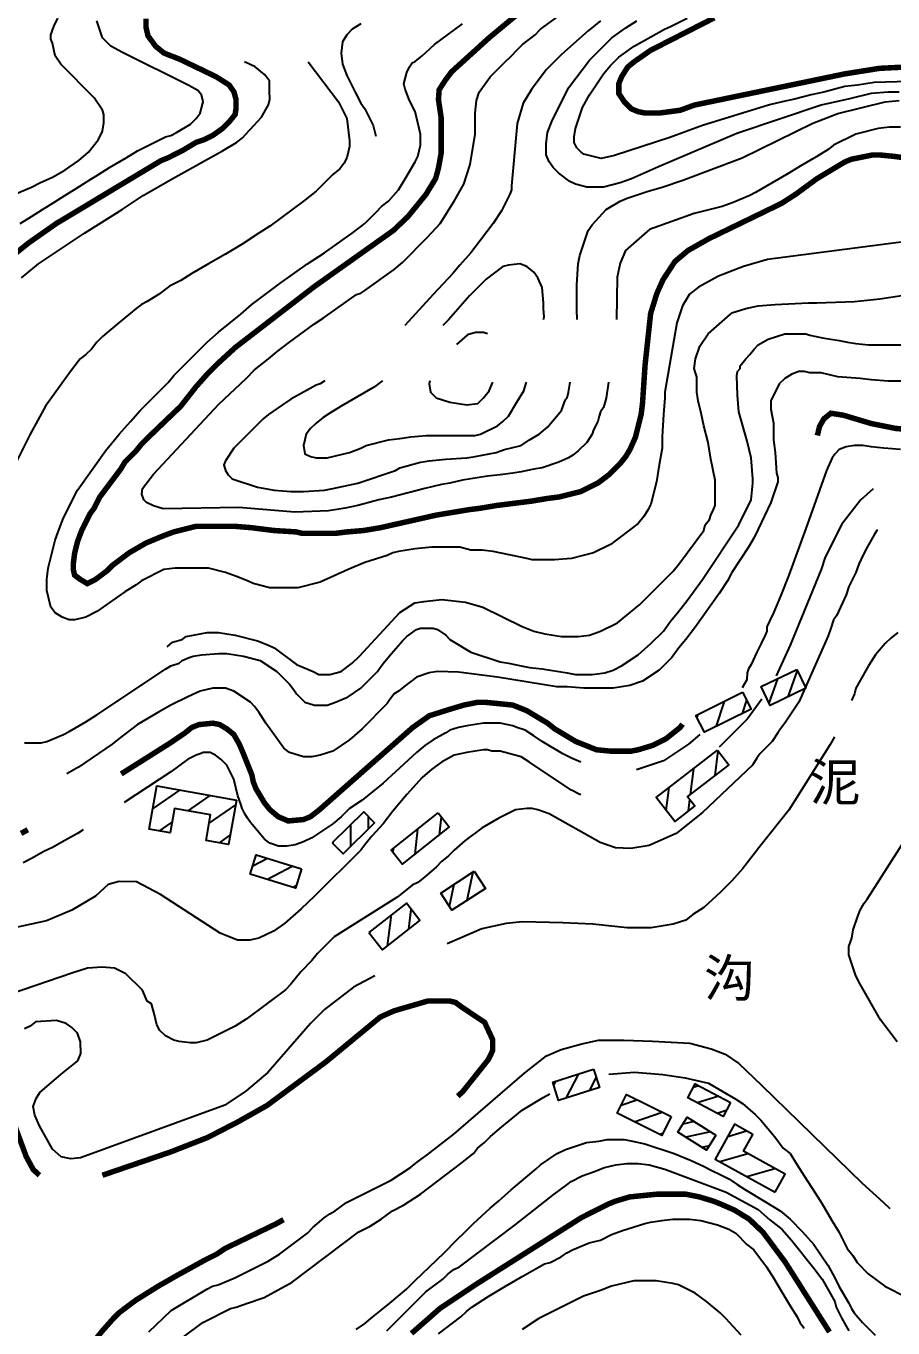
# Model space of a CAD drawing. Extents: x 35515948 to 35520624, y 3302916 to 3308279.
# Drawn here: x 35518622 to 35519017, y 3306207 to 3306799 of the extents above; entities that cross this region are included whole.
import ezdxf

# ---------------------------------------------------------------- set-up
doc = ezdxf.new("R2010")
doc.units = 0
doc.header["$LTSCALE"] = 10000
doc.header["$MEASUREMENT"] = 0
for name, color, linetype in [('2113', 7, 'CONTINUOUS'), ('8111', 34, 'CONTINUOUS'), ('8112', 34, 'CONTINUOUS')]:
    doc.layers.add(name, color=color, linetype=linetype)
doc.styles.add('仿宋体', font='')
doc.styles.get('仿宋体').set_extended_font_data('文鼎CS仿宋体')

msp = doc.modelspace()

# ---------------------------------------------------------------- linework, layer by layer
at = {"layer": '2113', "linetype": 'Continuous', "ltscale": 0.005}
for p, q in [((35518964.54, 3306502.02), (35518960.63, 3306490.97)), ((35518973.53, 3306505.8), (35518969.28, 3306493.8)), ((35518940.25, 3306491.73), (35518936.4, 3306480.22)), ((35518950.45, 3306492.32), (35518948.41, 3306486.22)), ((35518928.23, 3306485.74), (35518927.82, 3306484.51)), ((35518936.09, 3306458.06), (35518937.51, 3306469.23)), ((35518924.91, 3306449.4), (35518926.41, 3306461.21)), ((35518680.21, 3306442.92), (35518692.44, 3306451.41)), ((35518696.35, 3306441.95), (35518706.36, 3306448.9)), ((35518913.9, 3306442.05), (35518915.23, 3306452.55)), ((35518705.82, 3306436.35), (35518717.9, 3306444.73)), ((35518923.97, 3306441.98), (35518924.62, 3306447.11)), ((35518683.11, 3306432.77), (35518688.97, 3306436.83)), ((35518778.25, 3306439.4), (35518778.22, 3306433.56)), ((35518811.45, 3306439.28), (35518810.49, 3306431.01)), ((35518710.49, 3306427.42), (35518715.39, 3306430.82)), ((35518770.19, 3306435.61), (35518770.13, 3306425.57)), ((35518800.72, 3306433.56), (35518799.41, 3306422.23)), ((35518762.1, 3306427.62), (35518762.1, 3306427.15)), ((35518789.64, 3306424.78), (35518789.43, 3306422.99)), ((35518732.33, 3306420.34), (35518725.7, 3306416.81)), ((35518743.97, 3306416.79), (35518732.46, 3306410.66)), ((35518825.88, 3306414.09), (35518823.15, 3306401.15)), ((35518745.45, 3306407.83), (35518744.1, 3306407.11)), ((35518817.25, 3306408.47), (35518815.15, 3306398.51)), ((35518787.06, 3306380.58), (35518788.79, 3306394.59)), ((35518796.73, 3306388.12), (35518797.83, 3306397.07)), ((35518778.99, 3306385.97), (35518779.12, 3306387.04)), ((35518863.47, 3306318.99), (35518862.64, 3306317.4)), ((35518873.98, 3306322.3), (35518868.22, 3306311.26)), ((35518881.99, 3306320.81), (35518878.73, 3306314.57)), ((35518928.64, 3306316.92), (35518926.19, 3306316.15)), ((35518937.75, 3306312.16), (35518928, 3306309.11)), ((35518893.35, 3306308.14), (35518900.52, 3306310.58)), ((35518899.26, 3306300.54), (35518912.07, 3306304.89)), ((35518926.61, 3306300.65), (35518921.42, 3306299.47)), ((35518941.18, 3306305.62), (35518937.11, 3306304.34)), ((35518910.8, 3306294.85), (35518912.43, 3306295.4)), ((35518933.97, 3306296.02), (35518922.84, 3306293.49)), ((35518941.92, 3306293.9), (35518950.46, 3306296.35)), ((35518933.36, 3306289.57), (35518930.2, 3306288.85)), ((35518938.24, 3306282.43), (35518950.99, 3306286.1)), ((35518950.61, 3306275.58), (35518963.36, 3306279.25)), ((35518962.98, 3306268.74), (35518963.69, 3306268.94))]:
    msp.add_line(p, q, dxfattribs=at)
for points in [[(35518973.33, 3306506.21), (35518977.4, 3306497.68), (35518961.14, 3306489.92), (35518957.06, 3306498.45)], [(35518948.65, 3306495.92), (35518952.48, 3306488.25), (35518931.25, 3306477.65), (35518927.42, 3306485.33)], [(35518937.23, 3306469.59), (35518942.38, 3306462.94), (35518923.62, 3306448.4), (35518926.86, 3306444.22), (35518917.72, 3306437.13), (35518909.32, 3306447.96)], [(35518718.27, 3306446.74), (35518714.64, 3306426.67), (35518704.4, 3306428.52), (35518706.5, 3306440.12), (35518690.1, 3306443.08), (35518688.08, 3306431.87), (35518678.52, 3306433.6), (35518682.08, 3306453.28)], [(35518761.87, 3306427.38), (35518766.85, 3306422.34), (35518781.15, 3306436.46), (35518776.17, 3306441.51)], [(35518810.09, 3306440.99), (35518815.1, 3306434.67), (35518793.65, 3306417.66), (35518788.64, 3306423.98)], [(35518747.83, 3306415.61), (35518745.14, 3306406.8), (35518724.56, 3306413.07), (35518727.25, 3306421.89)], [(35518826.48, 3306414.48), (35518831.59, 3306406.64), (35518816.33, 3306396.7), (35518811.22, 3306404.54)], [(35518778.52, 3306386.58), (35518784.67, 3306378.7), (35518801.76, 3306392.05), (35518795.61, 3306399.92)], [(35518880.84, 3306324.46), (35518883.48, 3306316.06), (35518864.9, 3306310.21), (35518862.26, 3306318.61)], [(35518943.13, 3306309.34), (35518939.78, 3306302.94), (35518923.68, 3306311.37), (35518927.03, 3306317.77)], [(35518916.12, 3306302.88), (35518911.9, 3306294.31), (35518891.49, 3306304.37), (35518895.72, 3306312.95)], [(35518936.44, 3306294.46), (35518932.14, 3306287.63), (35518919.13, 3306295.82), (35518923.42, 3306302.65)], [(35518963.44, 3306268.49), (35518967.98, 3306276.7), (35518949.07, 3306287.16), (35518953.29, 3306294.78), (35518944.96, 3306299.39), (35518936.2, 3306283.56)]]:
    msp.add_lwpolyline(points, close=True, dxfattribs=at)
at = {"layer": '8111', "linetype": 'Continuous', "ltscale": 0.005}
for points, elevation in [([(35518617.32, 3306722.46), (35518624.94, 3306725.64), (35518628.75, 3306727.54), (35518634.46, 3306730.08), (35518640.18, 3306733.26), (35518646.53, 3306737.7), (35518650.97, 3306741.51), (35518655.42, 3306747.23), (35518657.32, 3306751.04), (35518657.96, 3306754.85), (35518657.96, 3306758.66), (35518657.32, 3306760.56), (35518653.51, 3306766.28), (35518638.27, 3306781.52), (35518635.73, 3306785.33), (35518634.46, 3306791.04), (35518633.83, 3306792.95), (35518633.83, 3306794.85), (35518635.1, 3306798.67), (35518637, 3306802.48)], 415), ([(35518619.86, 3306709.13), (35518624.94, 3306712.3), (35518630.02, 3306715.48), (35518635.1, 3306718.65), (35518640.18, 3306721.83), (35518645.26, 3306725), (35518650.34, 3306728.18), (35518655.42, 3306731.35), (35518660.5, 3306734.53), (35518668.12, 3306738.97), (35518673.2, 3306742.15), (35518685.9, 3306748.5), (35518688.44, 3306749.13), (35518690.98, 3306750.4), (35518697.33, 3306754.21), (35518699.87, 3306756.75), (35518701.77, 3306759.29), (35518703.04, 3306764.38), (35518702.41, 3306767.55), (35518700.73, 3306769.55), (35518696.63, 3306771.76), (35518666.37, 3306786.88), (35518661.13, 3306789.77), (35518657.32, 3306793.58), (35518654.78, 3306801.21)], 420), ([(35518774.8, 3306799.94), (35518770.99, 3306797.4), (35518768.45, 3306794.85), (35518766.54, 3306791.68), (35518765.91, 3306786.6), (35518766.54, 3306781.52), (35518768.45, 3306776.44), (35518772.26, 3306768.82), (35518774.8, 3306763.74), (35518776.7, 3306761.2), (35518780.51, 3306753.58), (35518781.73, 3306748.73)], 440), ([(35518750.97, 3306782.6), (35518764.64, 3306764.38), (35518768.45, 3306756.75), (35518769.72, 3306746.59), (35518769.72, 3306744.05), (35518768.45, 3306738.97), (35518767.18, 3306736.43), (35518765.27, 3306733.89), (35518762.1, 3306731.35), (35518754.48, 3306723.73), (35518748.76, 3306719.29), (35518733.52, 3306707.86), (35518728.44, 3306704.68), (35518720.82, 3306699.6), (35518713.2, 3306695.16), (35518705.58, 3306690.71), (35518697.96, 3306686.27), (35518692.88, 3306683.09), (35518687.8, 3306680.55), (35518682.72, 3306676.74), (35518677.64, 3306673.57), (35518675.1, 3306672.3), (35518672.56, 3306670.39), (35518664.94, 3306664.04), (35518657.32, 3306657.69), (35518654.78, 3306655.15), (35518652.24, 3306651.98), (35518649.7, 3306649.44), (35518647.16, 3306647.53), (35518644.62, 3306644.36), (35518642.72, 3306641.82), (35518631.29, 3306625.94), (35518624.3, 3306613.24), (35518617.95, 3306600.54)], 435), ([(35518620.49, 3306684.36), (35518628.11, 3306690.71), (35518649.07, 3306704.68), (35518666.21, 3306715.48), (35518675.74, 3306721.83), (35518689.07, 3306729.45), (35518711.93, 3306742.15), (35518718.28, 3306745.96), (35518720.82, 3306747.86), (35518729.71, 3306757.39), (35518732.89, 3306763.1), (35518733.52, 3306765.65), (35518733.3, 3306769.48), (35518733.3, 3306773.91), (35518731.04, 3306776.86), (35518726.7, 3306780.33), (35518721.96, 3306782.6)], 430), ([(35518686.78, 3306516.55), (35518689.21, 3306518.72), (35518693.52, 3306519.9), (35518695.42, 3306521.17), (35518704.95, 3306523.07), (35518710.03, 3306523.07), (35518717.65, 3306521.8), (35518727.81, 3306519.26), (35518732.89, 3306517.36), (35518735.43, 3306516.09), (35518745.59, 3306508.47), (35518753.21, 3306505.29), (35518755.75, 3306504.02), (35518760.83, 3306504.02), (35518765.91, 3306505.29), (35518770.99, 3306509.1), (35518774.28, 3306512.25), (35518792.56, 3306532.09), (35518799.5, 3306536.5), (35518803.6, 3306537.13), (35518811.79, 3306538.07), (35518822.51, 3306536.81), (35518830.39, 3306534.61), (35518848.36, 3306525.79), (35518853.54, 3306523.71), (35518858.62, 3306522.44), (35518866.24, 3306521.17), (35518873.86, 3306521.17), (35518878.94, 3306521.8), (35518884.02, 3306523.71), (35518891.64, 3306527.52), (35518901.8, 3306535.77), (35518917.04, 3306551.01), (35518919.58, 3306554.19), (35518931.01, 3306569.43), (35518931.65, 3306571.97), (35518933.55, 3306574.51), (35518934.19, 3306576.41), (35518935.45, 3306578.95), (35518936.09, 3306580.86), (35518936.09, 3306588.48), (35518936.09, 3306592.29), (35518934.19, 3306601.81), (35518933.55, 3306605.62), (35518932.91, 3306609.43), (35518931.01, 3306617.05), (35518929.74, 3306622.77), (35518928.47, 3306628.48), (35518927.84, 3306632.29), (35518927.84, 3306634.2), (35518927.84, 3306639.28), (35518927.2, 3306641.18), (35518926.56, 3306643.09), (35518927.2, 3306647.53), (35518929.1, 3306653.25), (35518932.91, 3306658.96), (35518943.08, 3306667.85), (35518943.71, 3306668.49), (35518950.06, 3306670.39), (35518955.77, 3306671.66), (35518963.4, 3306672.3), (35518978.63, 3306672.93), (35518982.45, 3306672.93), (35518999.59, 3306673.57), (35519005.3, 3306674.2), (35519011.02, 3306674.84), (35519021.13, 3306676.32)], 440), ([(35518621.76, 3306472.91), (35518629.38, 3306472.91), (35518631.92, 3306473.54), (35518639.54, 3306476.72), (35518642.08, 3306477.99), (35518649.7, 3306482.43), (35518654.78, 3306485.61), (35518685.99, 3306506.31), (35518688.44, 3306507.83), (35518692.25, 3306509.1), (35518693.52, 3306510.37), (35518696.69, 3306511.64), (35518698.6, 3306512.28), (35518702.41, 3306512.91), (35518710.03, 3306513.55), (35518713.84, 3306513.55), (35518717.65, 3306512.91), (35518721.46, 3306512.28), (35518729.08, 3306510.37), (35518736.7, 3306505.29), (35518742.41, 3306499.58), (35518744.32, 3306497.04), (35518745.59, 3306495.13), (35518749.4, 3306491.32), (35518753.84, 3306490.05), (35518759.56, 3306490.05), (35518763.37, 3306491.32), (35518769.08, 3306493.86), (35518774.8, 3306497.67), (35518782.42, 3306505.29), (35518783.69, 3306507.2), (35518785.59, 3306509.74), (35518788.77, 3306513.55), (35518793.85, 3306519.26), (35518795.76, 3306521.17), (35518800.2, 3306524.34), (35518802.1, 3306524.98), (35518807.82, 3306524.98), (35518809.73, 3306524.34), (35518813.53, 3306521.8), (35518815.44, 3306519.9), (35518824.97, 3306514.18), (35518838.3, 3306509.74), (35518842.11, 3306509.1), (35518847.83, 3306507.83), (35518851.63, 3306507.2), (35518857.35, 3306506.56), (35518861.16, 3306505.93), (35518864.97, 3306505.29), (35518868.78, 3306504.66), (35518872.59, 3306504.02), (35518874.49, 3306504.02), (35518878.3, 3306504.02), (35518880.21, 3306504.02), (35518885.92, 3306504.66), (35518889.73, 3306505.93), (35518893.55, 3306507.83), (35518901.16, 3306512.91), (35518906.88, 3306517.99), (35518912.59, 3306523.71), (35518915.77, 3306528.15), (35518918.95, 3306531.96), (35518923.39, 3306537.68), (35518930.38, 3306547.2), (35518946.88, 3306571.97), (35518948.79, 3306575.78), (35518950.7, 3306579.59), (35518952.6, 3306583.4), (35518953.23, 3306591.02), (35518953.23, 3306592.92), (35518952.6, 3306602.45), (35518950.7, 3306610.07), (35518946.88, 3306623.4), (35518946.25, 3306631.02), (35518945.96, 3306639.8), (35518946.25, 3306641.82), (35518947.52, 3306643.09), (35518947.52, 3306644.36), (35518950.06, 3306647.53), (35518951.97, 3306649.44), (35518953.87, 3306651.98), (35518955.77, 3306653.88), (35518960.22, 3306656.42), (35518967.84, 3306658.96), (35518977.37, 3306658.96), (35518979.27, 3306658.33), (35518984.98, 3306657.06), (35518988.8, 3306656.42), (35518992.6, 3306655.79), (35518996.41, 3306655.15), (35519000.23, 3306654.52), (35519005.94, 3306653.88), (35519028.8, 3306653.88)], 435), ([(35519040.23, 3306637.37), (35519014.83, 3306637.37), (35519007.21, 3306638.01), (35519002.13, 3306638.64), (35518991.97, 3306639.28), (35518984.35, 3306641.18), (35518979.27, 3306641.18), (35518976.73, 3306641.82), (35518974.19, 3306641.82), (35518971.02, 3306640.55), (35518967.84, 3306638.64), (35518965.3, 3306636.1), (35518961.49, 3306628.48), (35518961.49, 3306624.67), (35518962.76, 3306618.32), (35518962.76, 3306610.7), (35518963.4, 3306604.99), (35518964.03, 3306595.46), (35518964.66, 3306593.56), (35518964.66, 3306591.65), (35518961.49, 3306582.13), (35518955.77, 3306570.06), (35518953.87, 3306566.25), (35518951.33, 3306561.81), (35518943.71, 3306550.38), (35518941.8, 3306546.57), (35518937.99, 3306540.85), (35518927.2, 3306525.61), (35518922.76, 3306519.9), (35518919.58, 3306516.09), (35518916.41, 3306511.64), (35518910.69, 3306505.93), (35518903.07, 3306500.85), (35518897.35, 3306498.94), (35518889.73, 3306497.67), (35518876.4, 3306497.67), (35518868.78, 3306498.31), (35518864.12, 3306498.39), (35518837.01, 3306502.8), (35518819.36, 3306505), (35518809.73, 3306505.29), (35518805.91, 3306504.66), (35518800.2, 3306502.75), (35518794.48, 3306498.31), (35518791.94, 3306496.4), (35518790.04, 3306495.13), (35518788.13, 3306492.59), (35518786.86, 3306490.69), (35518775.43, 3306479.26), (35518769.72, 3306474.18), (35518762.1, 3306469.1), (35518756.38, 3306467.19), (35518752.57, 3306466.56), (35518748.76, 3306466.56), (35518742.41, 3306468.46), (35518739.87, 3306470.37), (35518731.62, 3306481.8), (35518728.44, 3306486.88), (35518726.54, 3306489.42), (35518724.63, 3306491.32), (35518717.01, 3306496.4), (35518713.2, 3306497.67), (35518707.49, 3306497.67), (35518701.77, 3306496.4), (35518696.06, 3306493.86), (35518688.44, 3306490.05), (35518682.72, 3306486.88), (35518673.2, 3306481.16), (35518670.66, 3306479.26), (35518664.94, 3306474.81), (35518661.69, 3306472.28), (35518646.33, 3306461.78), (35518641.05, 3306458.73)], 430), ([(35519020.55, 3306606.26), (35519012.92, 3306606.89), (35519007.21, 3306607.53), (35519003.4, 3306608.16), (35518999.59, 3306608.16), (35518995.78, 3306607.53), (35518992.6, 3306606.26), (35518990.7, 3306604.35), (35518989.43, 3306602.45), (35518986.89, 3306596.73), (35518978, 3306571.97), (35518969.74, 3306549.11), (35518965.94, 3306539.58), (35518962.76, 3306531.96), (35518960.85, 3306528.15), (35518959.59, 3306525.61), (35518959.59, 3306523.71), (35518958.95, 3306521.8), (35518957.05, 3306517.99), (35518955.14, 3306514.18), (35518952.6, 3306508.47), (35518951.33, 3306506.56), (35518950.7, 3306504.66), (35518950.56, 3306501.53), (35518948.39, 3306497.89)], 420), ([(35519008.08, 3306588.39), (35519002.29, 3306583.3), (35518993.79, 3306572.27), (35518986.26, 3306557.36), (35518984.35, 3306551.65), (35518970.35, 3306517.33), (35518963.89, 3306503.31)], 415), ([(35519010.02, 3306569.7), (35519009.75, 3306569.43), (35519008.48, 3306567.52), (35519005.3, 3306561.81), (35519003.4, 3306558), (35519001.49, 3306554.19), (35519000.23, 3306550.38), (35518998.95, 3306547.84), (35518997.05, 3306544.03), (35518995.78, 3306540.22), (35518993.24, 3306534.5), (35518991.34, 3306530.69), (35518990.06, 3306528.79), (35518988.8, 3306524.98), (35518987.54, 3306521.5), (35518974.19, 3306491.32), (35518967.84, 3306481.8), (35518965.94, 3306479.26), (35518964.66, 3306477.35), (35518962.12, 3306473.54), (35518956.41, 3306467.83), (35518955.14, 3306465.92), (35518953.08, 3306462.73), (35518930.42, 3306441.12), (35518918.45, 3306431.66), (35518906.03, 3306426.19), (35518897.79, 3306424.8), (35518890.84, 3306425.06), (35518883.73, 3306427.58), (35518860.52, 3306440.52), (35518855.45, 3306442.43), (35518852.91, 3306443.06), (35518850.37, 3306443.06), (35518845.28, 3306442.43), (35518837.66, 3306438.62), (35518830.05, 3306434.17), (35518822.42, 3306428.46), (35518817.34, 3306424.01), (35518814.8, 3306421.47), (35518811.63, 3306418.93), (35518809.09, 3306416.39), (35518804.01, 3306411.95), (35518800.84, 3306409.41), (35518798.3, 3306408.14), (35518795.76, 3306406.23), (35518791.46, 3306402.75), (35518762.73, 3306384.64), (35518755.11, 3306377.02), (35518752.57, 3306373.85), (35518747.49, 3306368.77), (35518743.05, 3306363.05), (35518740.51, 3306360.51), (35518722.73, 3306347.18), (35518717.65, 3306344), (35518704.95, 3306337.65), (35518699.87, 3306336.38), (35518697.33, 3306336.38), (35518692.25, 3306337.02), (35518689.71, 3306337.65), (35518685.9, 3306339.56), (35518683.36, 3306342.1), (35518682.09, 3306344.64), (35518680.82, 3306349.72), (35518679.55, 3306354.16), (35518677.64, 3306355.43), (35518675.49, 3306360.31), (35518667.85, 3306367.86), (35518662.82, 3306370.38), (35518657.09, 3306370.81), (35518650.41, 3306370.38), (35518643.81, 3306368.29), (35518615.41, 3306358.61)], 410), ([(35518957.38, 3306492.66), (35518950.82, 3306483.83), (35518937.96, 3306470.97)], 415), ([(35518875.03, 3306464.11), (35518870.69, 3306465.92), (35518866.88, 3306467.83), (35518857.35, 3306473.54), (35518853.54, 3306476.08), (35518849.73, 3306478.62), (35518845.92, 3306479.89), (35518844.02, 3306480.53), (35518838.3, 3306481.8), (35518830.68, 3306481.8), (35518826.87, 3306481.16), (35518823.06, 3306480.53), (35518819.25, 3306479.89), (35518815.44, 3306478.62), (35518813.53, 3306477.35), (35518807.82, 3306474.18), (35518804.01, 3306471.64), (35518800.2, 3306468.46), (35518792.58, 3306461.48), (35518784.96, 3306454.49), (35518781.15, 3306451.32), (35518775.43, 3306446.87), (35518769.72, 3306443.06), (35518765.91, 3306439.25), (35518762.1, 3306436.08), (35518752.57, 3306429.73), (35518748.76, 3306427.82), (35518744.95, 3306426.55), (35518741.14, 3306425.92), (35518737.33, 3306425.92), (35518733.52, 3306427.19), (35518730.98, 3306429.09), (35518727.81, 3306432.9), (35518724.63, 3306436.71), (35518723.36, 3306438.62), (35518722.09, 3306440.52), (35518720.82, 3306443.06), (35518720.19, 3306444.97), (35518718.92, 3306448.78), (35518717.01, 3306456.4), (35518713.84, 3306462.75), (35518711.3, 3306465.29), (35518708.76, 3306467.19), (35518706.22, 3306468.46), (35518703.04, 3306468.46), (35518701.77, 3306467.83), (35518699.87, 3306467.19), (35518695.98, 3306465.34), (35518688.42, 3306459.61), (35518667.14, 3306445.66)], 420), ([(35518990.4, 3306475.55), (35518988.49, 3306472.11), (35518969.66, 3306442.25), (35518957.05, 3306426.55), (35518948.79, 3306415.76), (35518943.71, 3306410.04), (35518938.63, 3306404.96), (35518931.01, 3306397.98), (35518925.93, 3306394.8), (35518922.76, 3306392.26), (35518917.04, 3306390.36), (35518906.99, 3306388.78), (35518896.14, 3306388.78), (35518880.51, 3306390.34), (35518866.8, 3306391.04), (35518848.4, 3306391.47), (35518841.02, 3306390.77), (35518829.99, 3306388.26), (35518814.16, 3306381.42)], 405), ([(35518929.22, 3306476.65), (35518924.02, 3306472.27), (35518912.59, 3306464.65), (35518900.32, 3306460.56)], 420), ([(35518875.03, 3306449.24), (35518874.49, 3306449.41), (35518870.69, 3306451.32), (35518855.45, 3306461.48), (35518851.63, 3306464.02), (35518847.83, 3306466.56), (35518838.3, 3306469.1), (35518834.49, 3306469.1), (35518832.59, 3306469.73), (35518830.68, 3306469.73), (35518826.87, 3306469.1), (35518823.06, 3306468.46), (35518817.34, 3306467.19), (35518811.63, 3306464.02), (35518807.19, 3306460.84), (35518802.74, 3306457.03), (35518795.76, 3306449.41), (35518792.58, 3306445.6), (35518789.4, 3306441.79), (35518784.96, 3306436.08), (35518779.88, 3306430.36), (35518776.7, 3306426.55), (35518774.8, 3306424.01), (35518753.84, 3306403.06), (35518747.74, 3306397.33), (35518740.18, 3306390.71), (35518735.13, 3306387.25), (35518728.51, 3306384.1), (35518724.42, 3306383.15), (35518718.74, 3306383.15), (35518710.86, 3306386.3), (35518683.75, 3306403.94), (35518672.71, 3306409.61), (35518664.9, 3306409.87), (35518659.87, 3306408.48), (35518654.14, 3306403.19), (35518643.29, 3306396.76), (35518631.83, 3306391.99), (35518591.9, 3306383.22)], 415), ([(35518648.48, 3306433.36), (35518645.89, 3306431.63), (35518640.18, 3306428.46), (35518634.46, 3306425.28), (35518630.65, 3306423.38), (35518624.94, 3306420.2), (35518621.13, 3306418.3)], 420), ([(35518781.3, 3306366.9), (35518771.58, 3306361.78), (35518758.29, 3306351.62), (35518751.94, 3306345.27), (35518732.57, 3306322.92), (35518722.63, 3306314.55), (35518712.95, 3306308.1), (35518647.2, 3306284.12), (35518642.84, 3306283.68), (35518638.48, 3306284.55), (35518634.55, 3306288.04), (35518628.54, 3306298.68), (35518626.45, 3306303.47), (35518625.75, 3306307.4), (35518627.14, 3306311.15), (35518628.8, 3306313.85), (35518638.48, 3306322.22), (35518646.06, 3306328.24), (35518647.46, 3306331.64), (35518647.2, 3306336.89), (35518645.89, 3306340.83), (35518643.35, 3306343.37), (35518640.81, 3306345.27), (35518636.37, 3306346.54), (35518626.84, 3306345.91), (35518624.3, 3306344), (35518621.76, 3306342.73)], 405), ([(35518678.33, 3306205.02), (35518688.53, 3306214.7), (35518704.81, 3306224.44), (35518707.35, 3306225.71), (35518709.89, 3306226.35), (35518717.51, 3306229.52), (35518732.75, 3306237.14), (35518737.83, 3306240.32), (35518750.53, 3306249.84), (35518753.07, 3306252.38), (35518758.15, 3306256.83), (35518760.69, 3306258.73), (35518763.23, 3306260), (35518768.31, 3306263.81), (35518788.63, 3306273.97), (35518797.52, 3306279.69), (35518800.67, 3306282.28), (35518805.12, 3306285.42), (35518817.15, 3306294.93), (35518849.33, 3306322.66), (35518859.44, 3306330.51), (35518865.98, 3306333.47), (35518875.4, 3306336), (35518882.99, 3306337.66), (35518894.59, 3306337.66), (35518907.66, 3306337.22), (35518924.58, 3306336.26), (35518934.26, 3306333.73), (35518940.71, 3306331.2), (35518946.91, 3306327.02), (35518957.21, 3306317.19), (35519003.04, 3306272.63), (35519012.58, 3306264.02), (35519015.59, 3306261.01)], 405), ([(35518887.68, 3306322.15), (35518899.38, 3306323.09), (35518912.29, 3306321.96), (35518922.49, 3306320.56), (35518933.04, 3306318.04), (35518945.48, 3306310.8), (35518948.65, 3306308.9), (35518954.37, 3306303.82), (35518956.91, 3306301.28), (35518963.26, 3306293.66), (35518967.07, 3306288.58), (35518970.24, 3306286.04), (35518973.42, 3306280.96), (35518976.59, 3306275.88), (35518981.67, 3306268.26), (35518984.85, 3306263.18), (35518989.29, 3306255.56), (35518992.47, 3306250.48), (35518996.28, 3306242.86), (35518998.82, 3306239.68), (35519000.72, 3306236.51), (35519005.8, 3306231.43), (35519013.42, 3306225.71), (35519023.58, 3306220.63)], 410), ([(35518692.75, 3306201.58), (35518702.91, 3306209.2), (35518715.61, 3306215.55), (35518718.15, 3306216.19), (35518723.23, 3306218.09), (35518730.85, 3306220.63), (35518743.55, 3306227.62), (35518774.03, 3306250.48), (35518779.11, 3306253.02), (35518784.19, 3306256.19), (35518789.27, 3306260), (35518794.35, 3306262.54), (35518801.97, 3306267.62), (35518817.21, 3306279.05), (35518820.38, 3306281.59), (35518826.1, 3306286.04), (35518828, 3306288.58), (35518831.18, 3306291.12), (35518833.72, 3306293.66), (35518838.08, 3306297.46), (35518848.28, 3306305.74), (35518857.87, 3306311.58), (35518860.88, 3306313.17)], 410), ([(35518772.76, 3306206.03), (35518776.57, 3306208.57), (35518780.38, 3306211.74), (35518784.19, 3306214.92), (35518788, 3306218.09), (35518791.81, 3306221.27), (35518795.62, 3306224.44), (35518799.43, 3306228.25), (35518812.76, 3306240.95), (35518818.48, 3306246.67), (35518822.29, 3306250.48), (35518826.1, 3306254.29), (35518833.72, 3306261.27), (35518837.53, 3306264.45), (35518843.24, 3306269.53), (35518847.05, 3306272.7), (35518850.86, 3306275.88), (35518854.67, 3306279.05), (35518856.58, 3306280.96), (35518864.2, 3306286.04), (35518868.01, 3306287.94), (35518877.53, 3306291.12), (35518883.25, 3306291.75), (35518887.06, 3306292.39), (35518894.68, 3306292.39), (35518898.49, 3306291.75), (35518904.2, 3306290.48), (35518917.54, 3306286.04), (35518925.16, 3306282.86), (35518930.87, 3306280.32), (35518934.68, 3306278.42), (35518938.49, 3306276.51), (35518942.3, 3306274.61), (35518946.11, 3306272.07), (35518949.92, 3306269.53), (35518959.45, 3306263.81), (35518965.8, 3306260), (35518970.24, 3306256.19), (35518975.96, 3306250.48), (35518981.04, 3306244.76), (35518987.39, 3306235.24), (35518990.56, 3306229.52), (35518992.47, 3306225.71), (35518996.91, 3306218.09), (35518998.18, 3306215.55), (35518999.45, 3306213.65), (35519003.26, 3306209.2), (35519008.98, 3306203.49)], 415), ([(35518810.22, 3306204.12), (35518820.38, 3306211.74), (35518822.92, 3306214.28), (35518825.46, 3306216.19), (35518833.08, 3306221.27), (35518840.7, 3306225.71), (35518848.32, 3306230.16), (35518858.48, 3306235.87), (35518861.02, 3306236.51), (35518866.1, 3306239.05), (35518868.64, 3306240.95), (35518871.18, 3306242.22), (35518878.8, 3306245.4), (35518883.88, 3306246.67), (35518888.96, 3306249.21), (35518894.04, 3306251.11), (35518904.2, 3306254.29), (35518906.74, 3306254.92), (35518911.82, 3306255.56), (35518916.9, 3306256.19), (35518924.52, 3306256.19), (35518929.6, 3306255.56), (35518937.22, 3306253.65), (35518942.3, 3306251.75), (35518945.48, 3306249.84), (35518950.56, 3306244.76), (35518953.73, 3306242.22), (35518959.45, 3306234.6), (35518962.62, 3306229.52), (35518965.8, 3306224.44), (35518970.24, 3306216.82), (35518973.42, 3306211.74), (35518974.69, 3306209.2), (35518976.59, 3306206.66)], 430), ([(35518948.02, 3306203.49), (35518941.03, 3306211.11), (35518938.49, 3306213.65), (35518932.14, 3306218.73), (35518927.06, 3306222.54), (35518919.44, 3306226.35), (35518916.9, 3306226.98), (35518909.28, 3306228.25), (35518899.12, 3306228.25), (35518888.96, 3306225.71), (35518883.88, 3306223.81), (35518876.26, 3306221.27), (35518855.94, 3306211.11), (35518848.32, 3306206.03)], 435)]:
    msp.add_lwpolyline(points, dxfattribs=dict(at, elevation=elevation))
at = {"layer": '8111', "linetype": 'Continuous', "ltscale": 0.005, "flags": 128}
for points, elevation in [([(35519023.09, 3306700.89), (35518960.04, 3306692.7), (35518949.01, 3306689.55), (35518937.66, 3306685.14), (35518928.52, 3306680.1), (35518924.43, 3306676.96), (35518921.22, 3306671.66), (35518918.7, 3306663.85), (35518913.23, 3306632.29), (35518913.23, 3306629.75), (35518912.59, 3306622.13), (35518911.96, 3306611.97), (35518911.96, 3306606.89), (35518910.69, 3306599.27), (35518909.42, 3306591.65), (35518906.88, 3306581.49), (35518905.61, 3306578.95), (35518903.7, 3306575.78), (35518901.16, 3306572.6), (35518888.47, 3306563.08), (35518880.84, 3306559.27), (35518870.69, 3306556.73), (35518863.06, 3306556.09), (35518852.91, 3306556.09), (35518850.37, 3306556.73), (35518835.12, 3306559.9), (35518830.05, 3306560.54), (35518824.97, 3306560.54), (35518819.88, 3306561.81), (35518807.19, 3306561.81), (35518799.56, 3306561.17), (35518791.94, 3306559.9), (35518789.4, 3306559.27), (35518786.86, 3306558), (35518776.7, 3306554.82), (35518769.08, 3306551.65), (35518756.38, 3306545.93), (35518746.22, 3306543.39), (35518733.52, 3306543.39), (35518725.9, 3306545.3), (35518723.36, 3306546.57), (35518718.28, 3306548.47), (35518713.2, 3306550.38), (35518705.58, 3306552.28), (35518690.34, 3306552.28), (35518685.26, 3306551.65), (35518675.1, 3306546.57), (35518672.56, 3306544.66), (35518667.48, 3306541.49), (35518654.78, 3306532.6), (35518649.7, 3306530.06), (35518644.62, 3306528.79), (35518642.08, 3306528.79), (35518638.91, 3306530.06), (35518635.73, 3306531.96), (35518633.83, 3306534.5), (35518631.92, 3306542.12), (35518631.92, 3306547.2), (35518632.56, 3306552.28), (35518635.73, 3306564.98), (35518637.64, 3306570.06), (35518639.54, 3306575.14), (35518645.89, 3306587.84), (35518658.59, 3306605.62), (35518664.94, 3306613.24), (35518670.02, 3306618.96), (35518674.47, 3306624.04), (35518687.17, 3306636.74), (35518689.71, 3306639.91), (35518704.95, 3306655.15), (35518710.03, 3306659.6), (35518720.19, 3306667.85), (35518725.27, 3306672.3), (35518737.97, 3306681.82), (35518750.67, 3306690.71), (35518758.29, 3306695.79), (35518770.99, 3306704.68), (35518776.7, 3306709.13), (35518781.78, 3306714.21), (35518784.32, 3306716.75), (35518787.5, 3306719.29), (35518791.94, 3306724.37), (35518795.12, 3306729.45), (35518799.56, 3306737.07), (35518800.84, 3306739.61), (35518802.1, 3306744.69), (35518802.1, 3306749.77), (35518799.56, 3306759.93), (35518797.02, 3306765.01), (35518795.12, 3306770.09), (35518794.48, 3306772.63), (35518795.76, 3306777.71), (35518797.02, 3306780.25), (35518798.3, 3306782.15), (35518799.56, 3306782.79), (35518802.74, 3306785.33), (35518808.45, 3306790.41), (35518821.16, 3306799.94)], 445), ([(35518887.57, 3306636.92), (35518886.5, 3306629.65), (35518885.29, 3306625.31), (35518884.02, 3306623.4), (35518883.38, 3306621.5), (35518882.75, 3306618.96), (35518880.84, 3306615.15), (35518880.21, 3306613.24), (35518877.67, 3306609.43), (35518873.86, 3306605.62), (35518871.32, 3306603.72), (35518869.41, 3306602.45), (35518864.97, 3306600.54), (35518857.35, 3306598), (35518853.54, 3306597.37), (35518847.83, 3306596.1), (35518844.02, 3306595.46), (35518838.3, 3306594.83), (35518832.59, 3306594.19), (35518824.97, 3306592.92), (35518821.16, 3306592.29), (35518815.44, 3306591.02), (35518811.63, 3306590.38), (35518804.01, 3306588.48), (35518796.39, 3306586.57), (35518788.77, 3306584.67), (35518783.05, 3306583.4), (35518773.53, 3306580.86), (35518767.81, 3306579.59), (35518764, 3306578.95), (35518760.19, 3306578.32), (35518744.85, 3306577.77), (35518719.32, 3306579.97), (35518684.96, 3306579.34), (35518680.54, 3306580.6), (35518677.39, 3306582.18), (35518676.13, 3306583.44), (35518675.18, 3306585.96), (35518675.5, 3306588.48), (35518680.54, 3306595.09), (35518710.17, 3306626.9), (35518722.73, 3306638.64), (35518726.54, 3306642.45), (35518732.89, 3306647.53), (35518736.7, 3306650.71), (35518742.41, 3306655.15), (35518753.84, 3306663.41), (35518757.65, 3306665.95), (35518772.89, 3306676.74), (35518774.8, 3306677.38), (35518776.7, 3306678.65), (35518790.04, 3306688.17), (35518793.85, 3306691.35), (35518805.28, 3306702.78), (35518810.99, 3306709.13), (35518817.34, 3306719.29), (35518821.79, 3306726.91), (35518824.7, 3306735.86), (35518826.9, 3306749.71), (35518826.9, 3306756.64), (35518826.87, 3306759.29), (35518827.51, 3306765.01), (35518828.77, 3306768.82), (35518833.81, 3306775.82), (35518840.15, 3306782.16), (35518843.38, 3306785.33), (35518845.92, 3306787.87), (35518848.46, 3306790.41), (35518854.17, 3306794.85), (35518856.72, 3306797.4), (35518864.34, 3306803.11)], 455), ([(35518884.02, 3306801.21), (35518878.3, 3306796.76), (35518866.24, 3306785.96), (35518859.25, 3306779.03), (35518852.56, 3306770), (35518848.83, 3306763.75), (35518846.05, 3306754.55), (35518843.38, 3306726.27), (35518843.38, 3306724.37), (35518842.74, 3306722.46), (35518838.94, 3306714.84), (35518835.12, 3306709.13), (35518829.41, 3306701.51), (35518824.97, 3306695.79), (35518819.88, 3306690.08), (35518816.71, 3306686.27), (35518807.82, 3306676.74), (35518794.89, 3306662.63)], 460), ([(35519019.91, 3306768.82), (35519014.83, 3306768.82), (35519007.21, 3306768.19), (35518997.34, 3306765.77), (35518984.42, 3306762.94), (35518945.96, 3306750.02), (35518910.34, 3306734.91), (35518897.99, 3306729.45), (35518892.91, 3306727.54), (35518885.29, 3306725.64), (35518877.67, 3306725.64), (35518872.59, 3306726.91), (35518870.05, 3306728.18), (35518864.97, 3306731.99), (35518862.43, 3306734.53), (35518860.52, 3306737.07), (35518859.26, 3306740.24), (35518859.26, 3306745.32), (35518859.89, 3306750.4), (35518861.8, 3306755.48), (35518869.41, 3306770.73), (35518878.94, 3306783.42), (35518889.1, 3306793.58), (35518895.45, 3306798.03), (35518900.53, 3306801.21)], 465), ([(35519024.13, 3306773.65), (35519008.48, 3306773.27), (35519004.67, 3306772.63), (35519000.86, 3306772), (35518995.15, 3306771.36), (35518985.62, 3306768.82), (35518979.91, 3306767.55), (35518972.28, 3306765.65), (35518966.57, 3306764.38), (35518960.85, 3306763.1), (35518930.38, 3306753.58), (35518915.48, 3306748.14), (35518890.26, 3306739.95), (35518884.27, 3306738.69), (35518876.39, 3306740.58), (35518875.13, 3306741.51), (35518873.23, 3306743.42), (35518871.95, 3306745.96), (35518871.95, 3306748.5), (35518872.59, 3306752.31), (35518875.77, 3306761.83), (35518878.94, 3306767.55), (35518885.29, 3306777.08), (35518888.47, 3306780.88), (35518892.27, 3306784.69), (35518899.26, 3306789.77), (35518913.15, 3306797.43), (35518915.77, 3306798.67), (35518923.39, 3306802.48)], 470), ([(35518873.28, 3306665.38), (35518873.23, 3306669.76), (35518873.23, 3306681.19), (35518873.86, 3306690.71), (35518874.49, 3306694.52), (35518878.3, 3306705.95), (35518880.21, 3306708.49), (35518886.56, 3306715.48), (35518892.91, 3306719.29), (35518896.09, 3306720.56), (35518905.61, 3306723.73), (35518911.96, 3306725.64), (35518921.48, 3306728.81), (35518948.48, 3306739), (35518980.63, 3306754.75), (35518991.98, 3306759.16), (35519013.56, 3306764.38), (35519019.91, 3306765.01)], 460), ([(35519020.55, 3306752.94), (35519015.47, 3306752.94), (35519010.38, 3306752.31), (35519000.23, 3306749.77), (35518990.06, 3306744.69), (35518987.52, 3306742.78), (35518982.45, 3306739.61), (35518974.83, 3306735.16), (35518969.74, 3306731.99), (35518962.12, 3306727.54), (35518954.51, 3306723.1), (35518951.97, 3306721.83), (35518944.34, 3306718.65), (35518939.27, 3306716.75), (35518926.56, 3306713.57), (35518906.29, 3306706.38), (35518895.27, 3306696.75), (35518892.92, 3306691.02), (35518891.54, 3306684.59), (35518891.19, 3306665.38)], 455), ([(35518858.03, 3306665.38), (35518858.29, 3306666.62), (35518857.98, 3306670.39), (35518857.98, 3306672.93), (35518857.35, 3306679.92), (35518855.45, 3306684.36), (35518853.54, 3306686.9), (35518850.37, 3306689.44), (35518847.19, 3306690.71), (35518842.11, 3306690.08), (35518839.57, 3306689.44), (35518831.95, 3306683.73), (35518829.41, 3306681.19), (35518824.33, 3306676.11), (35518814.8, 3306665.31), (35518812.13, 3306662.63)], 465), ([(35518832.52, 3306658.88), (35518830.69, 3306659.51), (35518827.04, 3306659.51), (35518823.4, 3306658.38), (35518818.43, 3306654.04)], 470), ([(35518758.46, 3306637.49), (35518756.38, 3306636.1), (35518754.48, 3306635.47), (35518743.05, 3306629.12), (35518739.24, 3306626.58), (35518732.89, 3306622.13), (35518730.35, 3306620.23), (35518717.01, 3306606.89), (35518713.2, 3306601.18), (35518712.57, 3306599.27), (35518713.2, 3306596.73), (35518714.47, 3306594.83), (35518716.38, 3306592.92), (35518727.81, 3306589.11), (35518735.43, 3306587.84), (35518743.05, 3306587.21), (35518748.76, 3306587.21), (35518758.29, 3306587.84), (35518762.1, 3306588.48), (35518773.53, 3306591.02), (35518790.67, 3306596.73), (35518792.58, 3306598), (35518802.1, 3306600.54), (35518805.91, 3306601.18), (35518813.53, 3306601.81), (35518823.06, 3306602.45), (35518826.87, 3306603.08), (35518836.4, 3306604.99), (35518840.2, 3306606.26), (35518847.83, 3306608.16), (35518851.63, 3306610.7), (35518856.08, 3306613.24), (35518859.89, 3306616.42), (35518866.24, 3306624.04), (35518867.51, 3306627.85), (35518868.15, 3306629.12), (35518868.78, 3306629.75), (35518869.41, 3306632.29), (35518870.16, 3306636.92)], 460), ([(35518784.7, 3306637.49), (35518783.69, 3306636.74), (35518781.15, 3306634.83), (35518773.53, 3306630.39), (35518765.91, 3306625.94), (35518760.83, 3306622.77), (35518757.65, 3306620.86), (35518754.48, 3306618.32), (35518751.94, 3306615.78), (35518750.03, 3306613.24), (35518748.76, 3306608.16), (35518749.4, 3306604.35), (35518751.94, 3306603.08), (35518754.48, 3306602.45), (35518759.56, 3306602.45), (35518769.72, 3306604.99), (35518774.8, 3306606.89), (35518777.34, 3306608.16), (35518787.5, 3306610.7), (35518792.58, 3306611.34), (35518797.66, 3306611.97), (35518804.65, 3306612.61), (35518809.09, 3306612.61), (35518826.87, 3306612.61), (35518829.41, 3306613.24), (35518837.03, 3306617.05), (35518839.57, 3306618.96), (35518842.11, 3306621.5), (35518845.92, 3306627.85), (35518849.09, 3306632.93), (35518850.34, 3306636.92)], 465), ([(35518806.26, 3306637.49), (35518805.91, 3306636.1), (35518806.55, 3306632.29), (35518809.09, 3306629.75), (35518815.44, 3306627.85), (35518823.06, 3306626.58), (35518828.14, 3306627.21), (35518830.68, 3306629.75), (35518833.22, 3306632.93), (35518834.96, 3306636.92)], 470), ([(35519019.27, 3306523.07), (35519016.1, 3306520.53), (35519013.56, 3306517.99), (35519009.12, 3306512.91), (35519005.94, 3306507.83), (35519001.49, 3306500.21), (35519000.23, 3306497.67), (35518999.59, 3306495.13), (35518998.26, 3306492.14)], 405), ([(35519019.05, 3306336.87), (35519011.41, 3306346.94), (35519002.13, 3306363.05), (35519000.23, 3306366.86), (35518997.05, 3306376.39), (35518997.05, 3306380.2), (35518998.32, 3306384.01), (35518998.95, 3306387.82), (35519000.86, 3306393.53), (35519002.13, 3306396.71), (35519004.03, 3306399.88), (35519005.3, 3306401.79), (35519025.62, 3306433.54)], 405), ([(35518786.73, 3306205.39), (35518804.51, 3306223.17), (35518812.13, 3306228.89), (35518814.67, 3306231.43), (35518817.21, 3306233.33), (35518819.75, 3306234.6), (35518845.15, 3306253.65), (35518862.93, 3306267.62), (35518868.01, 3306271.43), (35518870.55, 3306273.34), (35518875.63, 3306275.88), (35518880.71, 3306277.78), (35518885.79, 3306279.69), (35518890.87, 3306280.96), (35518895.95, 3306281.59), (35518901.03, 3306281.59), (35518906.11, 3306280.96), (35518913.16, 3306278.93), (35518941.21, 3306268.53), (35518955.71, 3306260.66), (35518961.07, 3306255.93), (35518966.43, 3306251.75), (35518970.88, 3306246.67), (35518981.04, 3306233.97), (35518984.85, 3306228.89), (35518990.56, 3306218.73), (35518991.2, 3306216.19), (35518993.74, 3306211.11), (35518996.91, 3306205.39)], 420)]:
    msp.add_lwpolyline(points, dxfattribs=dict(at, elevation=elevation))
at = {"layer": '8112', "linetype": 'Continuous', "ltscale": 0.005, "const_width": 2.5, "flags": 128}
for points, elevation in [([(35518610.97, 3306690.08), (35518623.67, 3306700.24), (35518630.02, 3306704.68), (35518636.37, 3306709.13), (35518683.99, 3306737.7), (35518687.17, 3306738.97), (35518693.52, 3306742.15), (35518699.87, 3306745.96), (35518703.68, 3306747.23), (35518707.49, 3306749.13), (35518711.93, 3306752.31), (35518715.11, 3306755.48), (35518717.65, 3306758.66), (35518718.07, 3306761.36), (35518718.07, 3306765.46), (35518717.12, 3306768.92), (35518714.92, 3306772.07), (35518708.93, 3306775.85), (35518692.53, 3306783.73), (35518685.26, 3306786.6), (35518681.46, 3306789.67), (35518677.99, 3306794.4), (35518677.05, 3306798.49), (35518677.05, 3306802.27)], 425), ([(35519026.9, 3306738.34), (35519017.37, 3306739.61), (35519011.02, 3306740.24), (35519007.84, 3306740.24), (35518998.32, 3306738.34), (35518995.15, 3306737.07), (35518982.45, 3306729.45), (35518972.92, 3306722.46), (35518966.35, 3306718.21), (35518933.25, 3306702.15), (35518923.79, 3306696.79), (35518917.8, 3306691.75), (35518912.45, 3306683.56), (35518909.61, 3306677.27), (35518906.77, 3306668.13), (35518904.25, 3306644.82), (35518903.07, 3306627.21), (35518902.44, 3306622.13), (35518901.16, 3306617.05), (35518899.9, 3306611.97), (35518897.35, 3306606.26), (35518895.45, 3306603.08), (35518892.91, 3306599.91), (35518887.83, 3306594.83), (35518882.75, 3306591.02), (35518875.13, 3306587.21), (35518864.97, 3306584.67), (35518859.89, 3306584.03), (35518852.27, 3306582.76), (35518847.19, 3306582.13), (35518842.11, 3306581.49), (35518837.03, 3306580.86), (35518829.41, 3306579.59), (35518824.33, 3306578.95), (35518816.71, 3306577.68), (35518809.09, 3306576.41), (35518783.69, 3306570.7), (35518776.07, 3306569.43), (35518768.45, 3306568.79), (35518763.37, 3306568.16), (35518748.13, 3306568.16), (35518745.59, 3306568.79), (35518735.43, 3306569.43), (35518730.35, 3306570.06), (35518725.27, 3306570.7), (35518717.65, 3306571.33), (35518699.87, 3306571.33), (35518689.71, 3306568.79), (35518684.63, 3306566.89), (35518677.01, 3306563.71), (35518669.39, 3306559.27), (35518661.77, 3306553.55), (35518659.23, 3306551.01), (35518654.15, 3306547.2), (35518650.34, 3306545.3), (35518647.16, 3306547.2), (35518644.62, 3306549.11), (35518643.99, 3306551.65), (35518643.99, 3306554.19), (35518644.62, 3306559.27), (35518645.89, 3306564.35), (35518647.8, 3306569.43), (35518651.61, 3306577.05), (35518653.51, 3306579.59), (35518656.05, 3306584.67), (35518659.86, 3306589.75), (35518663.67, 3306594.83), (35518665.58, 3306597.37), (35518667.48, 3306600.54), (35518672.56, 3306605.62), (35518675.1, 3306608.8), (35518677.64, 3306611.34), (35518692.88, 3306625.94), (35518699.87, 3306634.83), (35518704.95, 3306640.55), (35518710.03, 3306645.63), (35518717.65, 3306652.61), (35518753.77, 3306680.42), (35518789.71, 3306705.93), (35518796.33, 3306712.23), (35518804.52, 3306722.31), (35518808.93, 3306729.56), (35518810.2, 3306734.28), (35518811.46, 3306741.21), (35518811.46, 3306756.96), (35518810.2, 3306765.46), (35518810.51, 3306769.87), (35518813.35, 3306774.28), (35518816.18, 3306778.06), (35518833.21, 3306793.49), (35518847.83, 3306805.65)], 450), ([(35519029.81, 3306780.58), (35519010.89, 3306779.63), (35518995.13, 3306777.11), (35518926.73, 3306762.94), (35518920.22, 3306760.56), (35518910.69, 3306759.29), (35518904.34, 3306759.29), (35518901.16, 3306759.93), (35518897.99, 3306761.2), (35518894.81, 3306764.38), (35518892.27, 3306768.19), (35518892.27, 3306772.63), (35518893.55, 3306775.81), (35518896.35, 3306780.26), (35518896.35, 3306780.26), (35518899.5, 3306782.78), (35518906.75, 3306787.82), (35518935.75, 3306802.62)], 475), ([(35519028.97, 3306614.92), (35519018.26, 3306615.87), (35519007.22, 3306618.07), (35518994.61, 3306621.85), (35518988.8, 3306622.77), (35518985.62, 3306620.23), (35518983.63, 3306616.71), (35518982.68, 3306612.66)], 425), ([(35518921.29, 3306481.41), (35518920.22, 3306479.89), (35518913.87, 3306474.81), (35518907.52, 3306471.64), (35518901.16, 3306469.73), (35518897.99, 3306469.1), (35518888.47, 3306469.1), (35518882.12, 3306469.73), (35518872.59, 3306473.54), (35518863.06, 3306479.26), (35518859.89, 3306481.8), (35518850.37, 3306487.51), (35518844.02, 3306490.05), (35518831.31, 3306491.32), (35518828.14, 3306491.32), (35518821.79, 3306490.05), (35518815.44, 3306488.15), (35518806.06, 3306485.2), (35518798.49, 3306479.85), (35518755.94, 3306442.37), (35518751.94, 3306439.25), (35518748.76, 3306437.98), (35518741.78, 3306437.35), (35518737.33, 3306439.25), (35518733.52, 3306442.43), (35518730.98, 3306445.6), (35518727.17, 3306451.95), (35518725.9, 3306455.13), (35518725.27, 3306458.3), (35518721.46, 3306467.83), (35518719.55, 3306472.27), (35518717.01, 3306476.72), (35518713.84, 3306479.26), (35518710.66, 3306481.16), (35518707.49, 3306481.8), (35518701.14, 3306481.16), (35518697.96, 3306479.89), (35518694.79, 3306477.35), (35518688.3, 3306472.93), (35518665.8, 3306458.73)], 425), ([(35518623.3, 3306433.36), (35518620.21, 3306431.67)], 425)]:
    msp.add_lwpolyline(points, dxfattribs=dict(at, elevation=elevation))
at = {"layer": '8112', "linetype": 'Continuous', "ltscale": 0.005, "const_width": 2.5}
for points, elevation in [([(35518657.25, 3306276.2), (35518688.3, 3306286.81), (35518705.1, 3306293.36), (35518718.96, 3306300.51), (35518732.13, 3306307.92), (35518758.9, 3306327.71), (35518783.67, 3306348.12), (35518784.32, 3306348.45), (35518790.04, 3306350.99), (35518805.28, 3306355.43), (35518815.44, 3306355.43), (35518817.98, 3306354.8), (35518820.52, 3306352.89), (35518831.21, 3306345.73), (35518834.86, 3306337.91), (35518834.86, 3306332.88), (35518832.95, 3306328.89), (35518821.16, 3306314.11), (35518818.95, 3306312.18)], 400), ([(35518614.94, 3306305.39), (35518622.52, 3306284.81), (35518625.75, 3306278.8), (35518628.58, 3306276.2)], 400), ([(35518797.94, 3306204.28), (35518810.87, 3306215.62), (35518827.89, 3306226.96), (35518875.17, 3306256.88), (35518887.69, 3306263.18), (35518890.87, 3306264.45), (35518897.22, 3306266.35), (35518903.57, 3306266.99), (35518909.92, 3306267.62), (35518922.62, 3306267.62), (35518928.97, 3306266.35), (35518935.32, 3306264.45), (35518938.49, 3306263.18), (35518944.99, 3306260.34), (35518951.61, 3306256.25), (35518957.92, 3306250.26), (35518968, 3306236.72), (35518988.18, 3306204.91)], 425), ([(35518739.69, 3306256.01), (35518736.32, 3306254.12), (35518713.03, 3306242.87), (35518709.26, 3306240.32), (35518704.18, 3306237.78), (35518691.48, 3306230.79), (35518687.03, 3306228.25), (35518682.59, 3306225.71), (35518677.51, 3306222.54), (35518672.43, 3306219.36), (35518669.89, 3306217.46), (35518664.81, 3306213.65), (35518662.27, 3306211.11), (35518657.19, 3306205.39), (35518654.65, 3306202.22), (35518640.72, 3306185.74), (35518632.84, 3306171.56), (35518630.35, 3306165.05)], 400)]:
    msp.add_lwpolyline(points, dxfattribs=dict(at, elevation=elevation))

# ---------------------------------------------------------------- texts
at = {"layer": '2113', "linetype": 'Continuous', "ltscale": 0.005, "style": '仿宋体'}
for s, p in [('泥', (35518979.15, 3306446.55, 3306538.3)), ('沟', (35518931.11, 3306357.43, 3306538.3))]:
    msp.add_text(s, height=17, dxfattribs=at).set_placement(p)

doc.saveas('drawing.dxf')
